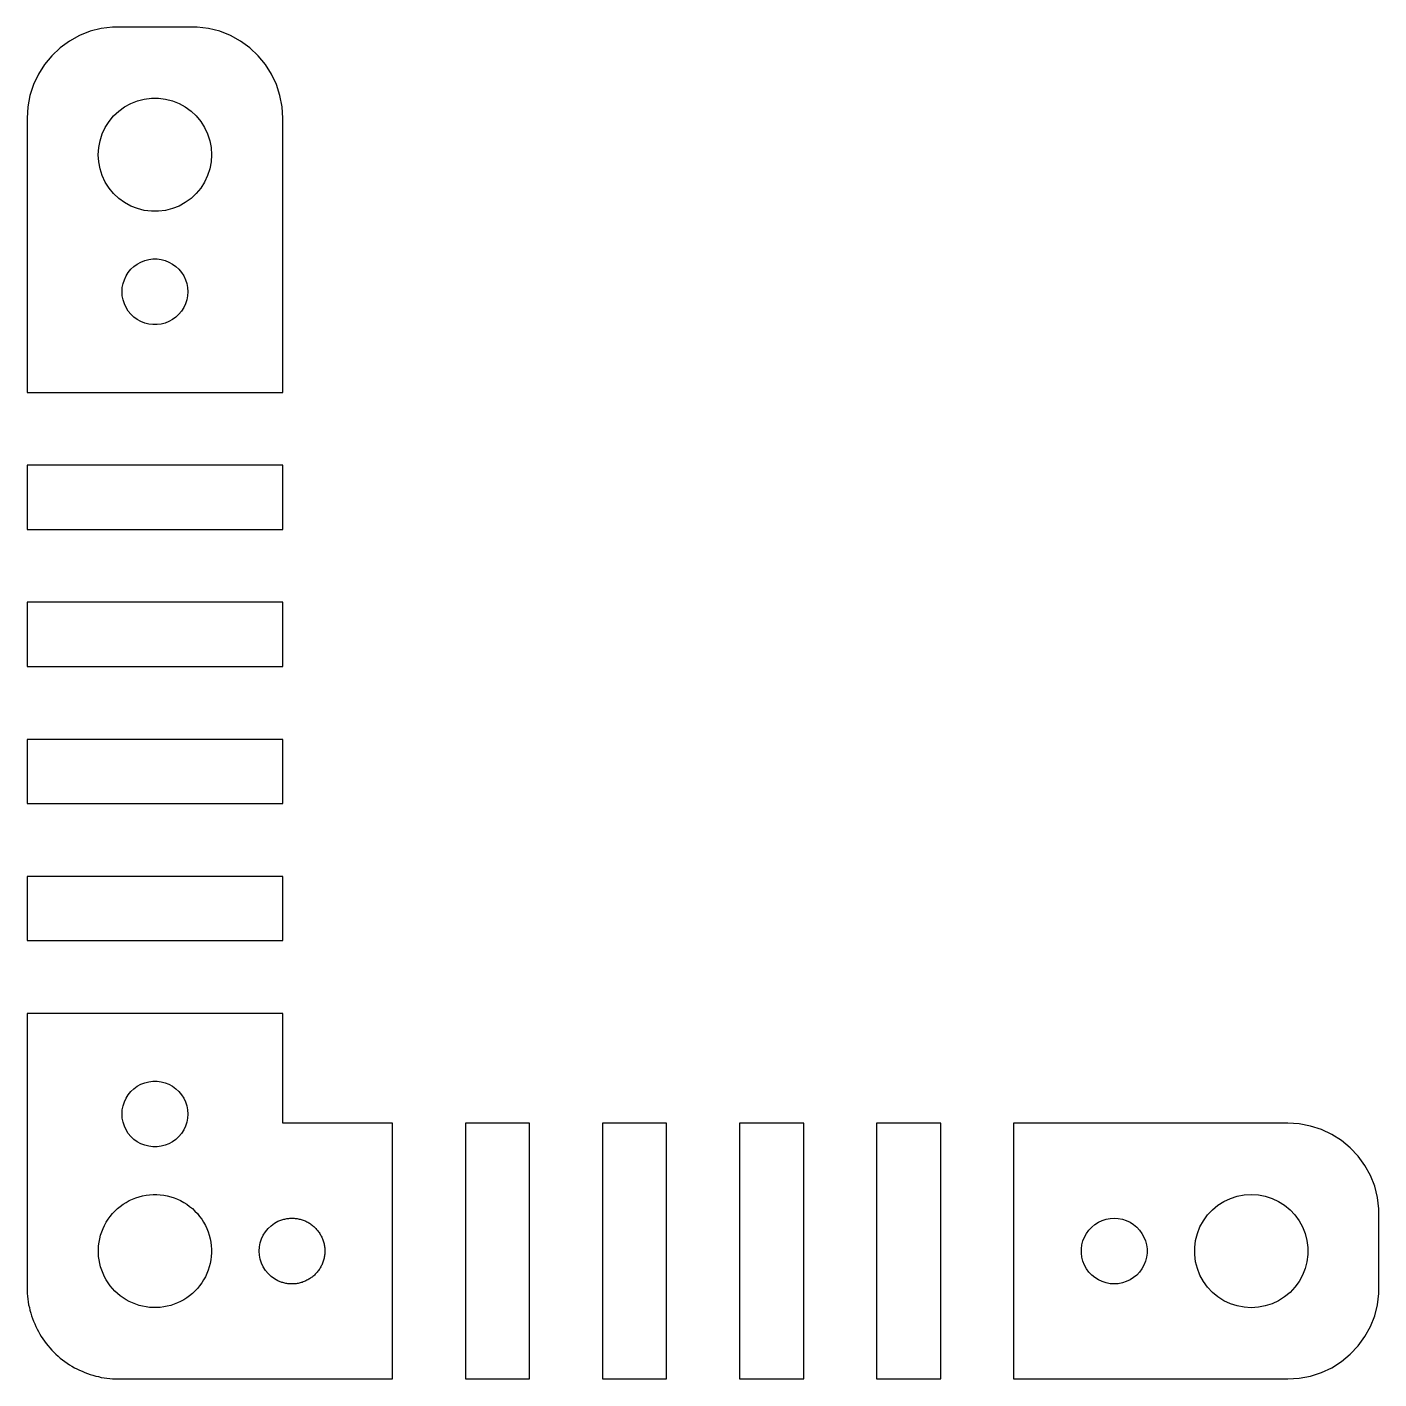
# Model space of a CAD drawing. Header units: metres. Extents: x -7 to 157, y 161 to 334.
# Drawn here: x -7 to 67, y 245 to 319 of the extents above; entities that cross this region are included whole.
import ezdxf

# ---------------------------------------------------------------- set-up
doc = ezdxf.new("R2010")
doc.units = ezdxf.units.M

msp = doc.modelspace()

# ---------------------------------------------------------------- linework, layer by layer
for p, q in [((-2.9369, 318.911), (-3.54507, 318.755)), ((-2.31395, 318.99), (-2.9369, 318.911)), ((2.31395, 318.99), (-2.31395, 318.99)), ((2.9369, 318.911), (2.31395, 318.99)), ((3.54507, 318.755), (2.9369, 318.911)), ((-4.67912, 318.222), (-5.18712, 317.853)), ((-4.12889, 318.524), (-4.67912, 318.222)), ((-3.54507, 318.755), (-4.12889, 318.524)), ((4.12889, 318.524), (3.54507, 318.755)), ((4.67912, 318.222), (4.12889, 318.524)), ((5.18712, 317.853), (4.67912, 318.222)), ((-5.64484, 317.423), (-6.04507, 316.939)), ((-5.18712, 317.853), (-5.64484, 317.423)), ((5.64484, 317.423), (5.18712, 317.853)), ((6.04507, 316.939), (5.64484, 317.423)), ((-6.04507, 316.939), (-6.38153, 316.409)), ((6.38153, 316.409), (6.04507, 316.939)), ((-6.38153, 316.409), (-6.64888, 315.841)), ((6.64888, 315.841), (6.38153, 316.409)), ((-6.84291, 315.243), (-6.96057, 314.627)), ((-6.64888, 315.841), (-6.84291, 315.243)), ((6.84291, 315.243), (6.64888, 315.841)), ((6.96057, 314.627), (6.84291, 315.243)), ((-6.96057, 314.627), (-7, 314)), ((-1.97601, 314.389), (-1.66106, 314.617)), ((-1.66106, 314.617), (-1.3199, 314.805)), ((-1.3199, 314.805), (-0.95795, 314.948)), ((-0.95795, 314.948), (-0.58087, 315.045)), ((-0.58087, 315.045), (-0.19464, 315.094)), ((-0.19464, 315.094), (0.19464, 315.094)), ((0.19464, 315.094), (0.58087, 315.045)), ((0.58087, 315.045), (0.95795, 314.948)), ((0.95795, 314.948), (1.3199, 314.805)), ((1.3199, 314.805), (1.66106, 314.617)), ((1.66106, 314.617), (1.97601, 314.389)), ((7, 314), (6.96057, 314.627)), ((-7, 314), (-7, 298.994)), ((-2.71654, 313.493), (-2.50795, 313.822)), ((-2.50795, 313.822), (-2.2598, 314.122)), ((-2.2598, 314.122), (-1.97601, 314.389)), ((1.97601, 314.389), (2.2598, 314.122)), ((2.2598, 314.122), (2.50795, 313.822)), ((2.50795, 313.822), (2.71654, 313.493)), ((7, 298.994), (7, 314)), ((-3.00259, 312.771), (-2.88229, 313.141)), ((-2.88229, 313.141), (-2.71654, 313.493)), ((2.71654, 313.493), (2.88229, 313.141)), ((2.88229, 313.141), (3.00259, 312.771)), ((-3.09999, 312), (-3.07555, 312.389)), ((-3.07555, 312.389), (-3.00259, 312.771)), ((3.00259, 312.771), (3.07555, 312.389)), ((3.07555, 312.389), (3.09999, 312)), ((-3.07555, 311.611), (-3.09999, 312)), ((-3.00259, 311.229), (-3.07555, 311.611)), ((3.07555, 311.611), (3.00259, 311.229)), ((3.09999, 312), (3.07555, 311.611)), ((-2.88229, 310.859), (-3.00259, 311.229)), ((-2.71654, 310.507), (-2.88229, 310.859)), ((2.88229, 310.859), (2.71654, 310.507)), ((3.00259, 311.229), (2.88229, 310.859)), ((-2.50795, 310.178), (-2.71654, 310.507)), ((-2.2598, 309.878), (-2.50795, 310.178)), ((2.50795, 310.178), (2.2598, 309.878)), ((2.71654, 310.507), (2.50795, 310.178)), ((-1.97601, 309.611), (-2.2598, 309.878)), ((-1.66106, 309.383), (-1.97601, 309.611)), ((-1.3199, 309.195), (-1.66106, 309.383)), ((1.66106, 309.383), (1.3199, 309.195)), ((1.97601, 309.611), (1.66106, 309.383)), ((2.2598, 309.878), (1.97601, 309.611)), ((-0.95795, 309.052), (-1.3199, 309.195)), ((-0.58087, 308.955), (-0.95795, 309.052)), ((-0.19464, 308.906), (-0.58087, 308.955)), ((0.19464, 308.906), (-0.19464, 308.906)), ((0.58087, 308.955), (0.19464, 308.906)), ((0.95795, 309.052), (0.58087, 308.955)), ((1.3199, 309.195), (0.95795, 309.052)), ((-1.45622, 305.558), (-1.31213, 305.732)), ((-1.31213, 305.732), (-1.14735, 305.887)), ((-1.14735, 305.887), (-0.96448, 306.02)), ((-0.96448, 306.02), (-0.76639, 306.129)), ((-0.76639, 306.129), (-0.55623, 306.212)), ((-0.55623, 306.212), (-0.33728, 306.268)), ((-0.33728, 306.268), (-0.11302, 306.296)), ((-0.11302, 306.296), (0.11302, 306.296)), ((0.11302, 306.296), (0.33728, 306.268)), ((0.33728, 306.268), (0.55623, 306.212)), ((0.55623, 306.212), (0.76639, 306.129)), ((0.76639, 306.129), (0.96448, 306.02)), ((0.96448, 306.02), (1.14735, 305.887)), ((1.14735, 305.887), (1.31213, 305.732)), ((1.31213, 305.732), (1.45622, 305.558)), ((-1.7858, 304.726), (-1.74344, 304.948)), ((-1.74344, 304.948), (-1.67358, 305.163)), ((-1.67358, 305.163), (-1.57735, 305.367)), ((-1.57735, 305.367), (-1.45622, 305.558)), ((1.45622, 305.558), (1.57735, 305.367)), ((1.57735, 305.367), (1.67358, 305.163)), ((1.67358, 305.163), (1.74344, 304.948)), ((1.74344, 304.948), (1.7858, 304.726)), ((-1.79999, 304.5), (-1.7858, 304.726)), ((-1.7858, 304.274), (-1.79999, 304.5)), ((-1.74344, 304.052), (-1.7858, 304.274)), ((1.7858, 304.274), (1.74344, 304.052)), ((1.7858, 304.726), (1.79999, 304.5)), ((1.79999, 304.5), (1.7858, 304.274)), ((-1.67358, 303.837), (-1.74344, 304.052)), ((-1.57735, 303.633), (-1.67358, 303.837)), ((-1.45622, 303.442), (-1.57735, 303.633)), ((-1.31213, 303.268), (-1.45622, 303.442)), ((1.45622, 303.442), (1.31213, 303.268)), ((1.57735, 303.633), (1.45622, 303.442)), ((1.67358, 303.837), (1.57735, 303.633)), ((1.74344, 304.052), (1.67358, 303.837)), ((-1.14735, 303.113), (-1.31213, 303.268)), ((-0.96448, 302.98), (-1.14735, 303.113)), ((-0.76639, 302.871), (-0.96448, 302.98)), ((-0.55623, 302.788), (-0.76639, 302.871)), ((-0.33728, 302.732), (-0.55623, 302.788)), ((-0.11302, 302.704), (-0.33728, 302.732)), ((0.11302, 302.704), (-0.11302, 302.704)), ((0.33728, 302.732), (0.11302, 302.704)), ((0.55623, 302.788), (0.33728, 302.732)), ((0.76639, 302.871), (0.55623, 302.788)), ((0.96448, 302.98), (0.76639, 302.871)), ((1.14735, 303.113), (0.96448, 302.98)), ((1.31213, 303.268), (1.14735, 303.113)), ((-7, 298.994), (7, 298.994)), ((7, 295.006), (-7, 295.006)), ((-7, 295.006), (-7, 291.494)), ((7, 291.494), (7, 295.006)), ((-7, 291.494), (7, 291.494)), ((7, 287.506), (-7, 287.506)), ((-7, 287.506), (-7, 283.994)), ((7, 283.994), (7, 287.506)), ((-7, 283.994), (7, 283.994)), ((7, 280.006), (-7, 280.006)), ((-7, 280.006), (-7, 276.494)), ((7, 276.494), (7, 280.006)), ((-7, 276.494), (7, 276.494)), ((7, 272.506), (-7, 272.506)), ((-7, 272.506), (-7, 268.994)), ((7, 268.994), (7, 272.506)), ((-7, 268.994), (7, 268.994)), ((7, 265.006), (-7, 265.006)), ((-7, 265.006), (-7, 250)), ((7, 259), (7, 265.006)), ((-0.76639, 261.129), (-0.55623, 261.212)), ((-0.55623, 261.212), (-0.33728, 261.268)), ((-0.33728, 261.268), (-0.11302, 261.296)), ((-0.11302, 261.296), (0.11302, 261.296)), ((0.11302, 261.296), (0.33728, 261.268)), ((0.33728, 261.268), (0.55623, 261.212)), ((0.55623, 261.212), (0.76639, 261.129)), ((-1.57735, 260.367), (-1.45622, 260.558)), ((-1.45622, 260.558), (-1.31213, 260.732)), ((-1.31213, 260.732), (-1.14735, 260.887)), ((-1.14735, 260.887), (-0.96448, 261.02)), ((-0.96448, 261.02), (-0.76639, 261.129)), ((0.76639, 261.129), (0.96448, 261.02)), ((0.96448, 261.02), (1.14735, 260.887)), ((1.14735, 260.887), (1.31213, 260.732)), ((1.31213, 260.732), (1.45622, 260.558)), ((1.45622, 260.558), (1.57735, 260.367)), ((-1.79999, 259.5), (-1.7858, 259.726)), ((-1.7858, 259.726), (-1.74344, 259.948)), ((-1.74344, 259.948), (-1.67358, 260.163)), ((-1.67358, 260.163), (-1.57735, 260.367)), ((1.57735, 260.367), (1.67358, 260.163)), ((1.67358, 260.163), (1.74344, 259.948)), ((1.74344, 259.948), (1.7858, 259.726)), ((1.7858, 259.726), (1.79999, 259.5)), ((-1.7858, 259.274), (-1.79999, 259.5)), ((-1.74344, 259.052), (-1.7858, 259.274)), ((-1.67358, 258.837), (-1.74344, 259.052)), ((1.74344, 259.052), (1.67358, 258.837)), ((1.7858, 259.274), (1.74344, 259.052)), ((1.79999, 259.5), (1.7858, 259.274)), ((13.0057, 259), (7, 259)), ((13.0057, 245), (13.0057, 259)), ((20.5057, 259), (16.9942, 259)), ((16.9942, 259), (16.9942, 245)), ((20.5057, 245), (20.5057, 259)), ((28.0057, 259), (24.4942, 259)), ((24.4942, 259), (24.4942, 245)), ((28.0057, 245), (28.0057, 259)), ((35.5057, 259), (31.9942, 259)), ((31.9942, 259), (31.9942, 245)), ((35.5057, 245), (35.5057, 259)), ((43.0057, 259), (39.4942, 259)), ((39.4942, 259), (39.4942, 245)), ((43.0057, 245), (43.0057, 259)), ((62, 259), (46.9942, 259)), ((46.9942, 259), (46.9942, 245)), ((62.6267, 258.961), (62, 259)), ((-1.57735, 258.633), (-1.67358, 258.837)), ((-1.45622, 258.442), (-1.57735, 258.633)), ((-1.31213, 258.268), (-1.45622, 258.442)), ((-1.14735, 258.113), (-1.31213, 258.268)), ((1.31213, 258.268), (1.14735, 258.113)), ((1.45622, 258.442), (1.31213, 258.268)), ((1.57735, 258.633), (1.45622, 258.442)), ((1.67358, 258.837), (1.57735, 258.633)), ((63.2434, 258.843), (62.6267, 258.961)), ((63.8406, 258.649), (63.2434, 258.843)), ((64.4088, 258.382), (63.8406, 258.649)), ((64.9389, 258.045), (64.4088, 258.382)), ((-0.96448, 257.98), (-1.14735, 258.113)), ((-0.76639, 257.871), (-0.96448, 257.98)), ((-0.55623, 257.788), (-0.76639, 257.871)), ((-0.33728, 257.732), (-0.55623, 257.788)), ((-0.11302, 257.704), (-0.33728, 257.732)), ((0.11302, 257.704), (-0.11302, 257.704)), ((0.33728, 257.732), (0.11302, 257.704)), ((0.55623, 257.788), (0.33728, 257.732)), ((0.76639, 257.871), (0.55623, 257.788)), ((0.96448, 257.98), (0.76639, 257.871)), ((1.14735, 258.113), (0.96448, 257.98)), ((65.4227, 257.645), (64.9389, 258.045)), ((65.8526, 257.187), (65.4227, 257.645)), ((66.2216, 256.679), (65.8526, 257.187)), ((66.5241, 256.129), (66.2216, 256.679)), ((66.7553, 255.545), (66.5241, 256.129)), ((66.9114, 254.937), (66.7553, 255.545)), ((-1.89719, 254.446), (-1.73987, 254.56)), ((-1.73987, 254.56), (-1.57568, 254.664)), ((-1.57568, 254.664), (-1.40527, 254.758)), ((-1.40527, 254.758), (-1.22932, 254.841)), ((-1.22932, 254.841), (-1.04854, 254.912)), ((-1.04854, 254.912), (-0.86357, 254.973)), ((-0.86357, 254.973), (-0.67523, 255.021)), ((-0.67523, 255.021), (-0.48422, 255.057)), ((-0.48422, 255.057), (-0.29129, 255.082)), ((-0.29129, 255.082), (-0.09723, 255.094)), ((-0.09723, 255.094), (0.09723, 255.094)), ((0.09723, 255.094), (0.29129, 255.082)), ((0.29129, 255.082), (0.48422, 255.057)), ((0.48422, 255.057), (0.67523, 255.021)), ((0.67523, 255.021), (0.86357, 254.973)), ((0.86357, 254.973), (1.04854, 254.912)), ((1.04854, 254.912), (1.22932, 254.841)), ((1.22932, 254.841), (1.40527, 254.758)), ((1.40527, 254.758), (1.57568, 254.664)), ((1.57568, 254.664), (1.73987, 254.56)), ((1.73987, 254.56), (1.89719, 254.446)), ((58.1779, 254.508), (58.5066, 254.717)), ((58.5066, 254.717), (58.8588, 254.882)), ((58.8588, 254.882), (59.229, 255.003)), ((59.229, 255.003), (59.6115, 255.076)), ((59.6115, 255.076), (60, 255.1)), ((60, 255.1), (60.3885, 255.076)), ((60.3885, 255.076), (60.7709, 255.003)), ((60.7709, 255.003), (61.1412, 254.882)), ((61.1412, 254.882), (61.4934, 254.717)), ((61.4934, 254.717), (61.8221, 254.508)), ((66.9901, 254.314), (66.9114, 254.937)), ((-2.56015, 253.74), (-2.44585, 253.897)), ((-2.44585, 253.897), (-2.3219, 254.047)), ((-2.3219, 254.047), (-2.18878, 254.189)), ((-2.18878, 254.189), (-2.04703, 254.322)), ((-2.04703, 254.322), (-1.89719, 254.446)), ((1.89719, 254.446), (2.04703, 254.322)), ((2.04703, 254.322), (2.18878, 254.189)), ((2.18878, 254.189), (2.3219, 254.047)), ((2.3219, 254.047), (2.44585, 253.897)), ((2.44585, 253.897), (2.56015, 253.74)), ((7.2744, 253.786), (7.33084, 253.789)), ((7.33084, 253.789), (7.38696, 253.796)), ((7.38696, 253.796), (7.44354, 253.796)), ((7.44354, 253.796), (7.5, 253.8)), ((7.5, 253.8), (7.55644, 253.796)), ((7.55644, 253.796), (7.61302, 253.796)), ((7.61302, 253.796), (7.66914, 253.789)), ((7.66914, 253.789), (7.72559, 253.786)), ((52.2744, 253.786), (52.5, 253.8)), ((52.5, 253.8), (52.7256, 253.786)), ((57.3826, 253.661), (57.6114, 253.976)), ((57.6114, 253.976), (57.8779, 254.26)), ((57.8779, 254.26), (58.1779, 254.508)), ((61.8221, 254.508), (62.1221, 254.26)), ((62.1221, 254.26), (62.3886, 253.976)), ((62.3886, 253.976), (62.6174, 253.661)), ((66.9901, 249.686), (66.9901, 254.314)), ((-2.9725, 252.864), (-2.9124, 253.049)), ((-2.9124, 253.049), (-2.84082, 253.229)), ((-2.84082, 253.229), (-2.75803, 253.405)), ((-2.75803, 253.405), (-2.66434, 253.576)), ((-2.66434, 253.576), (-2.56015, 253.74)), ((2.56015, 253.74), (2.66434, 253.576)), ((2.66434, 253.576), (2.75803, 253.405)), ((2.75803, 253.405), (2.84082, 253.229)), ((2.84082, 253.229), (2.9124, 253.049)), ((2.9124, 253.049), (2.9725, 252.864)), ((5.92264, 252.867), (6.04376, 253.058)), ((6.04376, 253.058), (6.18785, 253.232)), ((6.18785, 253.232), (6.35263, 253.387)), ((6.35263, 253.387), (6.53551, 253.52)), ((6.53551, 253.52), (6.7336, 253.629)), ((6.7336, 253.629), (6.94376, 253.712)), ((6.94376, 253.712), (7, 253.726)), ((7, 253.726), (7.05235, 253.743)), ((7, 253.726), (7, 253.726)), ((7.05235, 253.743), (7.10791, 253.754)), ((7.10791, 253.754), (7.1627, 253.768)), ((7.1627, 253.768), (7.21884, 253.775)), ((7.21884, 253.775), (7.2744, 253.786)), ((7.72559, 253.786), (7.78114, 253.775)), ((7.78114, 253.775), (7.83728, 253.768)), ((7.83728, 253.768), (7.89207, 253.754)), ((7.89207, 253.754), (7.94763, 253.743)), ((7.94763, 253.743), (8.00142, 253.726)), ((8.00142, 253.726), (8.05623, 253.712)), ((8.05623, 253.712), (8.10883, 253.691)), ((8.10883, 253.691), (8.16261, 253.674)), ((8.16261, 253.674), (8.21381, 253.65)), ((8.21381, 253.65), (8.26639, 253.629)), ((8.26639, 253.629), (8.31596, 253.601)), ((8.31596, 253.601), (8.36714, 253.577)), ((8.36714, 253.577), (8.41492, 253.547)), ((8.41492, 253.547), (8.46448, 253.52)), ((8.46448, 253.52), (8.51025, 253.487)), ((8.51025, 253.487), (8.558, 253.456)), ((8.558, 253.456), (8.60159, 253.42)), ((8.60159, 253.42), (8.64735, 253.387)), ((8.64735, 253.387), (8.6886, 253.348)), ((8.6886, 253.348), (8.73218, 253.312)), ((8.73218, 253.312), (8.7709, 253.271)), ((8.7709, 253.271), (8.81213, 253.232)), ((8.81213, 253.232), (8.84819, 253.189)), ((8.84819, 253.189), (8.88692, 253.147)), ((8.88692, 253.147), (8.92017, 253.102)), ((8.92017, 253.102), (8.95622, 253.058)), ((8.95622, 253.058), (8.98653, 253.01)), ((50.9802, 252.964), (51.1131, 253.147)), ((51.1131, 253.147), (51.2678, 253.312)), ((51.2678, 253.312), (51.442, 253.456)), ((51.442, 253.456), (51.6328, 253.577)), ((51.6328, 253.577), (51.8374, 253.674)), ((51.8374, 253.674), (52.0524, 253.743)), ((52.0524, 253.743), (52.2744, 253.786)), ((52.7256, 253.786), (52.9476, 253.743)), ((52.9476, 253.743), (53.1626, 253.674)), ((53.1626, 253.674), (53.3672, 253.577)), ((53.3672, 253.577), (53.558, 253.456)), ((53.558, 253.456), (53.7322, 253.312)), ((53.7322, 253.312), (53.8869, 253.147)), ((53.8869, 253.147), (54.0198, 252.964)), ((57.0517, 252.958), (57.195, 253.32)), ((57.195, 253.32), (57.3826, 253.661)), ((62.6174, 253.661), (62.805, 253.32)), ((62.805, 253.32), (62.9483, 252.958)), ((-3.08167, 252.291), (-3.0573, 252.484)), ((-3.0573, 252.484), (-3.02086, 252.675)), ((-3.02086, 252.675), (-2.9725, 252.864)), ((2.9725, 252.864), (3.02086, 252.675)), ((3.02086, 252.675), (3.0573, 252.484)), ((3.0573, 252.484), (3.08167, 252.291)), ((5.71419, 252.226), (5.75655, 252.448)), ((5.75655, 252.448), (5.8264, 252.663)), ((5.8264, 252.663), (5.92264, 252.867)), ((8.98653, 253.01), (9.01978, 252.964)), ((9.01978, 252.964), (9.04703, 252.915)), ((9.04703, 252.915), (9.07735, 252.867)), ((9.07735, 252.867), (9.10143, 252.816)), ((9.10143, 252.816), (9.12868, 252.766)), ((9.12868, 252.766), (9.14951, 252.714)), ((9.14951, 252.714), (9.17358, 252.663)), ((9.17358, 252.663), (9.19107, 252.609)), ((9.19107, 252.609), (9.2119, 252.556)), ((9.2119, 252.556), (9.22597, 252.501)), ((9.22597, 252.501), (9.24344, 252.448)), ((9.24344, 252.448), (9.25404, 252.392)), ((9.25404, 252.392), (9.26811, 252.337)), ((9.26811, 252.337), (9.27521, 252.281)), ((50.7036, 252.113), (50.7319, 252.337)), ((50.7319, 252.337), (50.7881, 252.556)), ((50.7881, 252.556), (50.8713, 252.766)), ((50.8713, 252.766), (50.9802, 252.964)), ((54.0198, 252.964), (54.1287, 252.766)), ((54.1287, 252.766), (54.2119, 252.556)), ((54.2119, 252.556), (54.2681, 252.337)), ((54.2681, 252.337), (54.2964, 252.113)), ((56.9061, 252.195), (56.9549, 252.581)), ((56.9549, 252.581), (57.0517, 252.958)), ((62.9483, 252.958), (63.0451, 252.581)), ((63.0451, 252.581), (63.0939, 252.195)), ((-3.09387, 252.097), (-3.08167, 252.291)), ((-3.09387, 251.903), (-3.09387, 252.097)), ((-3.08167, 251.709), (-3.09387, 251.903)), ((-3.0573, 251.516), (-3.08167, 251.709)), ((3.08167, 251.709), (3.0573, 251.516)), ((3.08167, 252.291), (3.09387, 252.097)), ((3.09387, 251.903), (3.08167, 251.709)), ((3.09387, 252.097), (3.09387, 251.903)), ((5.7, 252), (5.71419, 252.226)), ((5.71419, 251.774), (5.7, 252)), ((5.75655, 251.552), (5.71419, 251.774)), ((9.25404, 251.608), (9.24344, 251.552)), ((9.26811, 251.663), (9.25404, 251.608)), ((9.27521, 251.719), (9.26811, 251.663)), ((9.27521, 252.281), (9.2858, 252.226)), ((9.2858, 251.774), (9.27521, 251.719)), ((9.2858, 252.226), (9.28935, 252.169)), ((9.28935, 251.831), (9.2858, 251.774)), ((9.28935, 252.169), (9.29645, 252.113)), ((9.29645, 251.887), (9.28935, 251.831)), ((9.29645, 252.113), (9.29645, 252.056)), ((9.29645, 252.056), (9.29999, 252)), ((9.29999, 252), (9.29645, 251.944)), ((9.29645, 251.944), (9.29645, 251.887)), ((50.7036, 251.887), (50.7036, 252.113)), ((50.7319, 251.663), (50.7036, 251.887)), ((50.7881, 251.444), (50.7319, 251.663)), ((54.2681, 251.663), (54.2119, 251.444)), ((54.2964, 251.887), (54.2681, 251.663)), ((54.2964, 252.113), (54.2964, 251.887)), ((56.9061, 251.805), (56.9061, 252.195)), ((56.9549, 251.419), (56.9061, 251.805)), ((63.0939, 251.805), (63.0451, 251.419)), ((63.0939, 252.195), (63.0939, 251.805)), ((-3.02086, 251.325), (-3.0573, 251.516)), ((-2.9725, 251.136), (-3.02086, 251.325)), ((-2.9124, 250.951), (-2.9725, 251.136)), ((-2.84082, 250.771), (-2.9124, 250.951)), ((2.9124, 250.951), (2.84082, 250.771)), ((2.9725, 251.136), (2.9124, 250.951)), ((3.02086, 251.325), (2.9725, 251.136)), ((3.0573, 251.516), (3.02086, 251.325)), ((5.8264, 251.337), (5.75655, 251.552)), ((5.92264, 251.133), (5.8264, 251.337)), ((6.04376, 250.942), (5.92264, 251.133)), ((6.18785, 250.768), (6.04376, 250.942)), ((8.88692, 250.853), (8.84819, 250.811)), ((8.92017, 250.898), (8.88692, 250.853)), ((8.95622, 250.942), (8.92017, 250.898)), ((8.98653, 250.99), (8.95622, 250.942)), ((9.01978, 251.036), (8.98653, 250.99)), ((9.04703, 251.085), (9.01978, 251.036)), ((9.07735, 251.133), (9.04703, 251.085)), ((9.10143, 251.184), (9.07735, 251.133)), ((9.12868, 251.234), (9.10143, 251.184)), ((9.14951, 251.286), (9.12868, 251.234)), ((9.17358, 251.337), (9.14951, 251.286)), ((9.19107, 251.391), (9.17358, 251.337)), ((9.2119, 251.444), (9.19107, 251.391)), ((9.22597, 251.499), (9.2119, 251.444)), ((9.24344, 251.552), (9.22597, 251.499)), ((50.8713, 251.234), (50.7881, 251.444)), ((50.9802, 251.036), (50.8713, 251.234)), ((51.1131, 250.853), (50.9802, 251.036)), ((51.2678, 250.688), (51.1131, 250.853)), ((53.8869, 250.853), (53.7322, 250.688)), ((54.0198, 251.036), (53.8869, 250.853)), ((54.1287, 251.234), (54.0198, 251.036)), ((54.2119, 251.444), (54.1287, 251.234)), ((57.0517, 251.042), (56.9549, 251.419)), ((57.195, 250.68), (57.0517, 251.042)), ((62.9483, 251.042), (62.805, 250.68)), ((63.0451, 251.419), (62.9483, 251.042)), ((-2.75803, 250.595), (-2.84082, 250.771)), ((-2.66434, 250.424), (-2.75803, 250.595)), ((-2.56015, 250.26), (-2.66434, 250.424)), ((-2.44585, 250.103), (-2.56015, 250.26)), ((-2.3219, 249.953), (-2.44585, 250.103)), ((2.44585, 250.103), (2.3219, 249.953)), ((2.56015, 250.26), (2.44585, 250.103)), ((2.66434, 250.424), (2.56015, 250.26)), ((2.75803, 250.595), (2.66434, 250.424)), ((2.84082, 250.771), (2.75803, 250.595)), ((6.35263, 250.613), (6.18785, 250.768)), ((6.53551, 250.48), (6.35263, 250.613)), ((6.7336, 250.371), (6.53551, 250.48)), ((6.94376, 250.288), (6.7336, 250.371)), ((7, 250.274), (6.94376, 250.288)), ((7.05235, 250.257), (7, 250.274)), ((7, 250.274), (7, 250.274)), ((7.10791, 250.246), (7.05235, 250.257)), ((7.1627, 250.232), (7.10791, 250.246)), ((7.21884, 250.225), (7.1627, 250.232)), ((7.2744, 250.214), (7.21884, 250.225)), ((7.33084, 250.211), (7.2744, 250.214)), ((7.38696, 250.204), (7.33084, 250.211)), ((7.44354, 250.204), (7.38696, 250.204)), ((7.5, 250.2), (7.44354, 250.204)), ((7.55644, 250.204), (7.5, 250.2)), ((7.61302, 250.204), (7.55644, 250.204)), ((7.66914, 250.211), (7.61302, 250.204)), ((7.72559, 250.214), (7.66914, 250.211)), ((7.78114, 250.225), (7.72559, 250.214)), ((7.83728, 250.232), (7.78114, 250.225)), ((7.89207, 250.246), (7.83728, 250.232)), ((7.94763, 250.257), (7.89207, 250.246)), ((8.00142, 250.274), (7.94763, 250.257)), ((8.05623, 250.288), (8.00142, 250.274)), ((8.10883, 250.309), (8.05623, 250.288)), ((8.16261, 250.326), (8.10883, 250.309)), ((8.21381, 250.35), (8.16261, 250.326)), ((8.26639, 250.371), (8.21381, 250.35)), ((8.31596, 250.399), (8.26639, 250.371)), ((8.36714, 250.423), (8.31596, 250.399)), ((8.41492, 250.453), (8.36714, 250.423)), ((8.46448, 250.48), (8.41492, 250.453)), ((8.51025, 250.513), (8.46448, 250.48)), ((8.558, 250.544), (8.51025, 250.513)), ((8.60159, 250.58), (8.558, 250.544)), ((8.64735, 250.613), (8.60159, 250.58)), ((8.6886, 250.652), (8.64735, 250.613)), ((8.73218, 250.688), (8.6886, 250.652)), ((8.7709, 250.729), (8.73218, 250.688)), ((8.81213, 250.768), (8.7709, 250.729)), ((8.84819, 250.811), (8.81213, 250.768)), ((51.442, 250.544), (51.2678, 250.688)), ((51.6328, 250.423), (51.442, 250.544)), ((51.8374, 250.326), (51.6328, 250.423)), ((52.0524, 250.257), (51.8374, 250.326)), ((52.2744, 250.214), (52.0524, 250.257)), ((52.5, 250.2), (52.2744, 250.214)), ((52.7256, 250.214), (52.5, 250.2)), ((52.9476, 250.257), (52.7256, 250.214)), ((53.1626, 250.326), (52.9476, 250.257)), ((53.3672, 250.423), (53.1626, 250.326)), ((53.558, 250.544), (53.3672, 250.423)), ((53.7322, 250.688), (53.558, 250.544)), ((57.3826, 250.339), (57.195, 250.68)), ((57.6114, 250.024), (57.3826, 250.339)), ((62.6174, 250.339), (62.3886, 250.024)), ((62.805, 250.68), (62.6174, 250.339)), ((-7, 250), (-6.99013, 249.843)), ((-6.99013, 249.843), (-6.99013, 249.686)), ((-6.99013, 249.686), (-6.97043, 249.53)), ((-6.97043, 249.53), (-6.96057, 249.373)), ((-6.96057, 249.373), (-6.93112, 249.219)), ((-2.18878, 249.811), (-2.3219, 249.953)), ((-2.04703, 249.678), (-2.18878, 249.811)), ((-1.89719, 249.554), (-2.04703, 249.678)), ((-1.73987, 249.44), (-1.89719, 249.554)), ((-1.57568, 249.336), (-1.73987, 249.44)), ((1.73987, 249.44), (1.57568, 249.336)), ((1.89719, 249.554), (1.73987, 249.44)), ((2.04703, 249.678), (1.89719, 249.554)), ((2.18878, 249.811), (2.04703, 249.678)), ((2.3219, 249.953), (2.18878, 249.811)), ((57.8779, 249.74), (57.6114, 250.024)), ((58.1779, 249.492), (57.8779, 249.74)), ((58.5066, 249.283), (58.1779, 249.492)), ((61.8221, 249.492), (61.4934, 249.283)), ((62.1221, 249.74), (61.8221, 249.492)), ((62.3886, 250.024), (62.1221, 249.74)), ((66.9114, 249.063), (66.9901, 249.686)), ((-6.93112, 249.219), (-6.91142, 249.063)), ((-6.91142, 249.063), (-6.87234, 248.911)), ((-6.87234, 248.911), (-6.84291, 248.757)), ((-6.84291, 248.757), (-6.79436, 248.607)), ((-6.79436, 248.607), (-6.75528, 248.455)), ((-1.40527, 249.242), (-1.57568, 249.336)), ((-1.22932, 249.159), (-1.40527, 249.242)), ((-1.04854, 249.088), (-1.22932, 249.159)), ((-0.86357, 249.027), (-1.04854, 249.088)), ((-0.67523, 248.979), (-0.86357, 249.027)), ((-0.48422, 248.943), (-0.67523, 248.979)), ((-0.29129, 248.918), (-0.48422, 248.943)), ((-0.09723, 248.906), (-0.29129, 248.918)), ((0.09723, 248.906), (-0.09723, 248.906)), ((0.29129, 248.918), (0.09723, 248.906)), ((0.48422, 248.943), (0.29129, 248.918)), ((0.67523, 248.979), (0.48422, 248.943)), ((0.86357, 249.027), (0.67523, 248.979)), ((1.04854, 249.088), (0.86357, 249.027)), ((1.22932, 249.159), (1.04854, 249.088)), ((1.40527, 249.242), (1.22932, 249.159)), ((1.57568, 249.336), (1.40527, 249.242)), ((58.8588, 249.118), (58.5066, 249.283)), ((59.229, 248.997), (58.8588, 249.118)), ((59.6115, 248.924), (59.229, 248.997)), ((60, 248.9), (59.6115, 248.924)), ((60.3885, 248.924), (60, 248.9)), ((60.7709, 248.997), (60.3885, 248.924)), ((61.1412, 249.118), (60.7709, 248.997)), ((61.4934, 249.283), (61.1412, 249.118)), ((66.7553, 248.455), (66.9114, 249.063)), ((-6.75528, 248.455), (-6.69743, 248.309)), ((-6.69743, 248.309), (-6.64888, 248.159)), ((-6.64888, 248.159), (-6.58197, 248.017)), ((-6.58197, 248.017), (-6.52412, 247.871)), ((-6.52412, 247.871), (-6.44843, 247.733)), ((66.2216, 247.321), (66.5241, 247.871)), ((66.5241, 247.871), (66.7553, 248.455)), ((-6.44843, 247.733), (-6.38153, 247.591)), ((-6.38153, 247.591), (-6.29733, 247.459)), ((-6.29733, 247.459), (-6.22163, 247.321)), ((-6.22163, 247.321), (-6.12927, 247.194)), ((-6.12927, 247.194), (-6.04507, 247.061)), ((65.8526, 246.813), (66.2216, 247.321)), ((-6.04507, 247.061), (-5.94492, 246.94)), ((-5.94492, 246.94), (-5.85255, 246.813)), ((-5.85255, 246.813), (-5.745, 246.698)), ((-5.745, 246.698), (-5.64484, 246.577)), ((-5.64484, 246.577), (-5.53029, 246.47)), ((-5.53029, 246.47), (-5.42273, 246.355)), ((65.4227, 246.355), (65.8526, 246.813)), ((-5.42273, 246.355), (-5.30165, 246.255)), ((-5.30165, 246.255), (-5.18712, 246.147)), ((-5.18712, 246.147), (-5.06, 246.055)), ((-5.06, 246.055), (-4.93892, 245.955)), ((-4.93892, 245.955), (-4.80624, 245.871)), ((-4.80624, 245.871), (-4.67912, 245.778)), ((-4.67912, 245.778), (-4.54143, 245.703)), ((-4.54143, 245.703), (-4.40877, 245.618)), ((64.4088, 245.618), (64.9389, 245.955)), ((64.9389, 245.955), (65.4227, 246.355)), ((-4.40877, 245.618), (-4.26659, 245.552)), ((-4.26659, 245.552), (-4.12889, 245.476)), ((-4.12889, 245.476), (-3.98279, 245.418)), ((-3.98279, 245.418), (-3.84062, 245.351)), ((-3.84062, 245.351), (-3.69118, 245.303)), ((-3.69118, 245.303), (-3.54507, 245.245)), ((-3.54507, 245.245), (-3.39288, 245.206)), ((-3.39288, 245.206), (-3.24344, 245.157)), ((-3.24344, 245.157), (-3.0891, 245.128)), ((-3.0891, 245.128), (-2.9369, 245.089)), ((-2.9369, 245.089), (-2.78101, 245.069)), ((-2.78101, 245.069), (-2.62666, 245.039)), ((-2.62666, 245.039), (-2.46983, 245.03)), ((-2.46983, 245.03), (-2.31395, 245.01)), ((-2.31395, 245.01), (-2.15681, 245.01)), ((-2.15681, 245.01), (-2, 245)), ((-2, 245), (13.0057, 245)), ((16.9942, 245), (20.5057, 245)), ((24.4942, 245), (28.0057, 245)), ((31.9942, 245), (35.5057, 245)), ((39.4942, 245), (43.0057, 245)), ((46.9942, 245), (62, 245)), ((62, 245), (62.6267, 245.039)), ((62.6267, 245.039), (63.2434, 245.157)), ((63.2434, 245.157), (63.8406, 245.351)), ((63.8406, 245.351), (64.4088, 245.618))]:
    msp.add_line(p, q)

doc.saveas('drawing.dxf')
